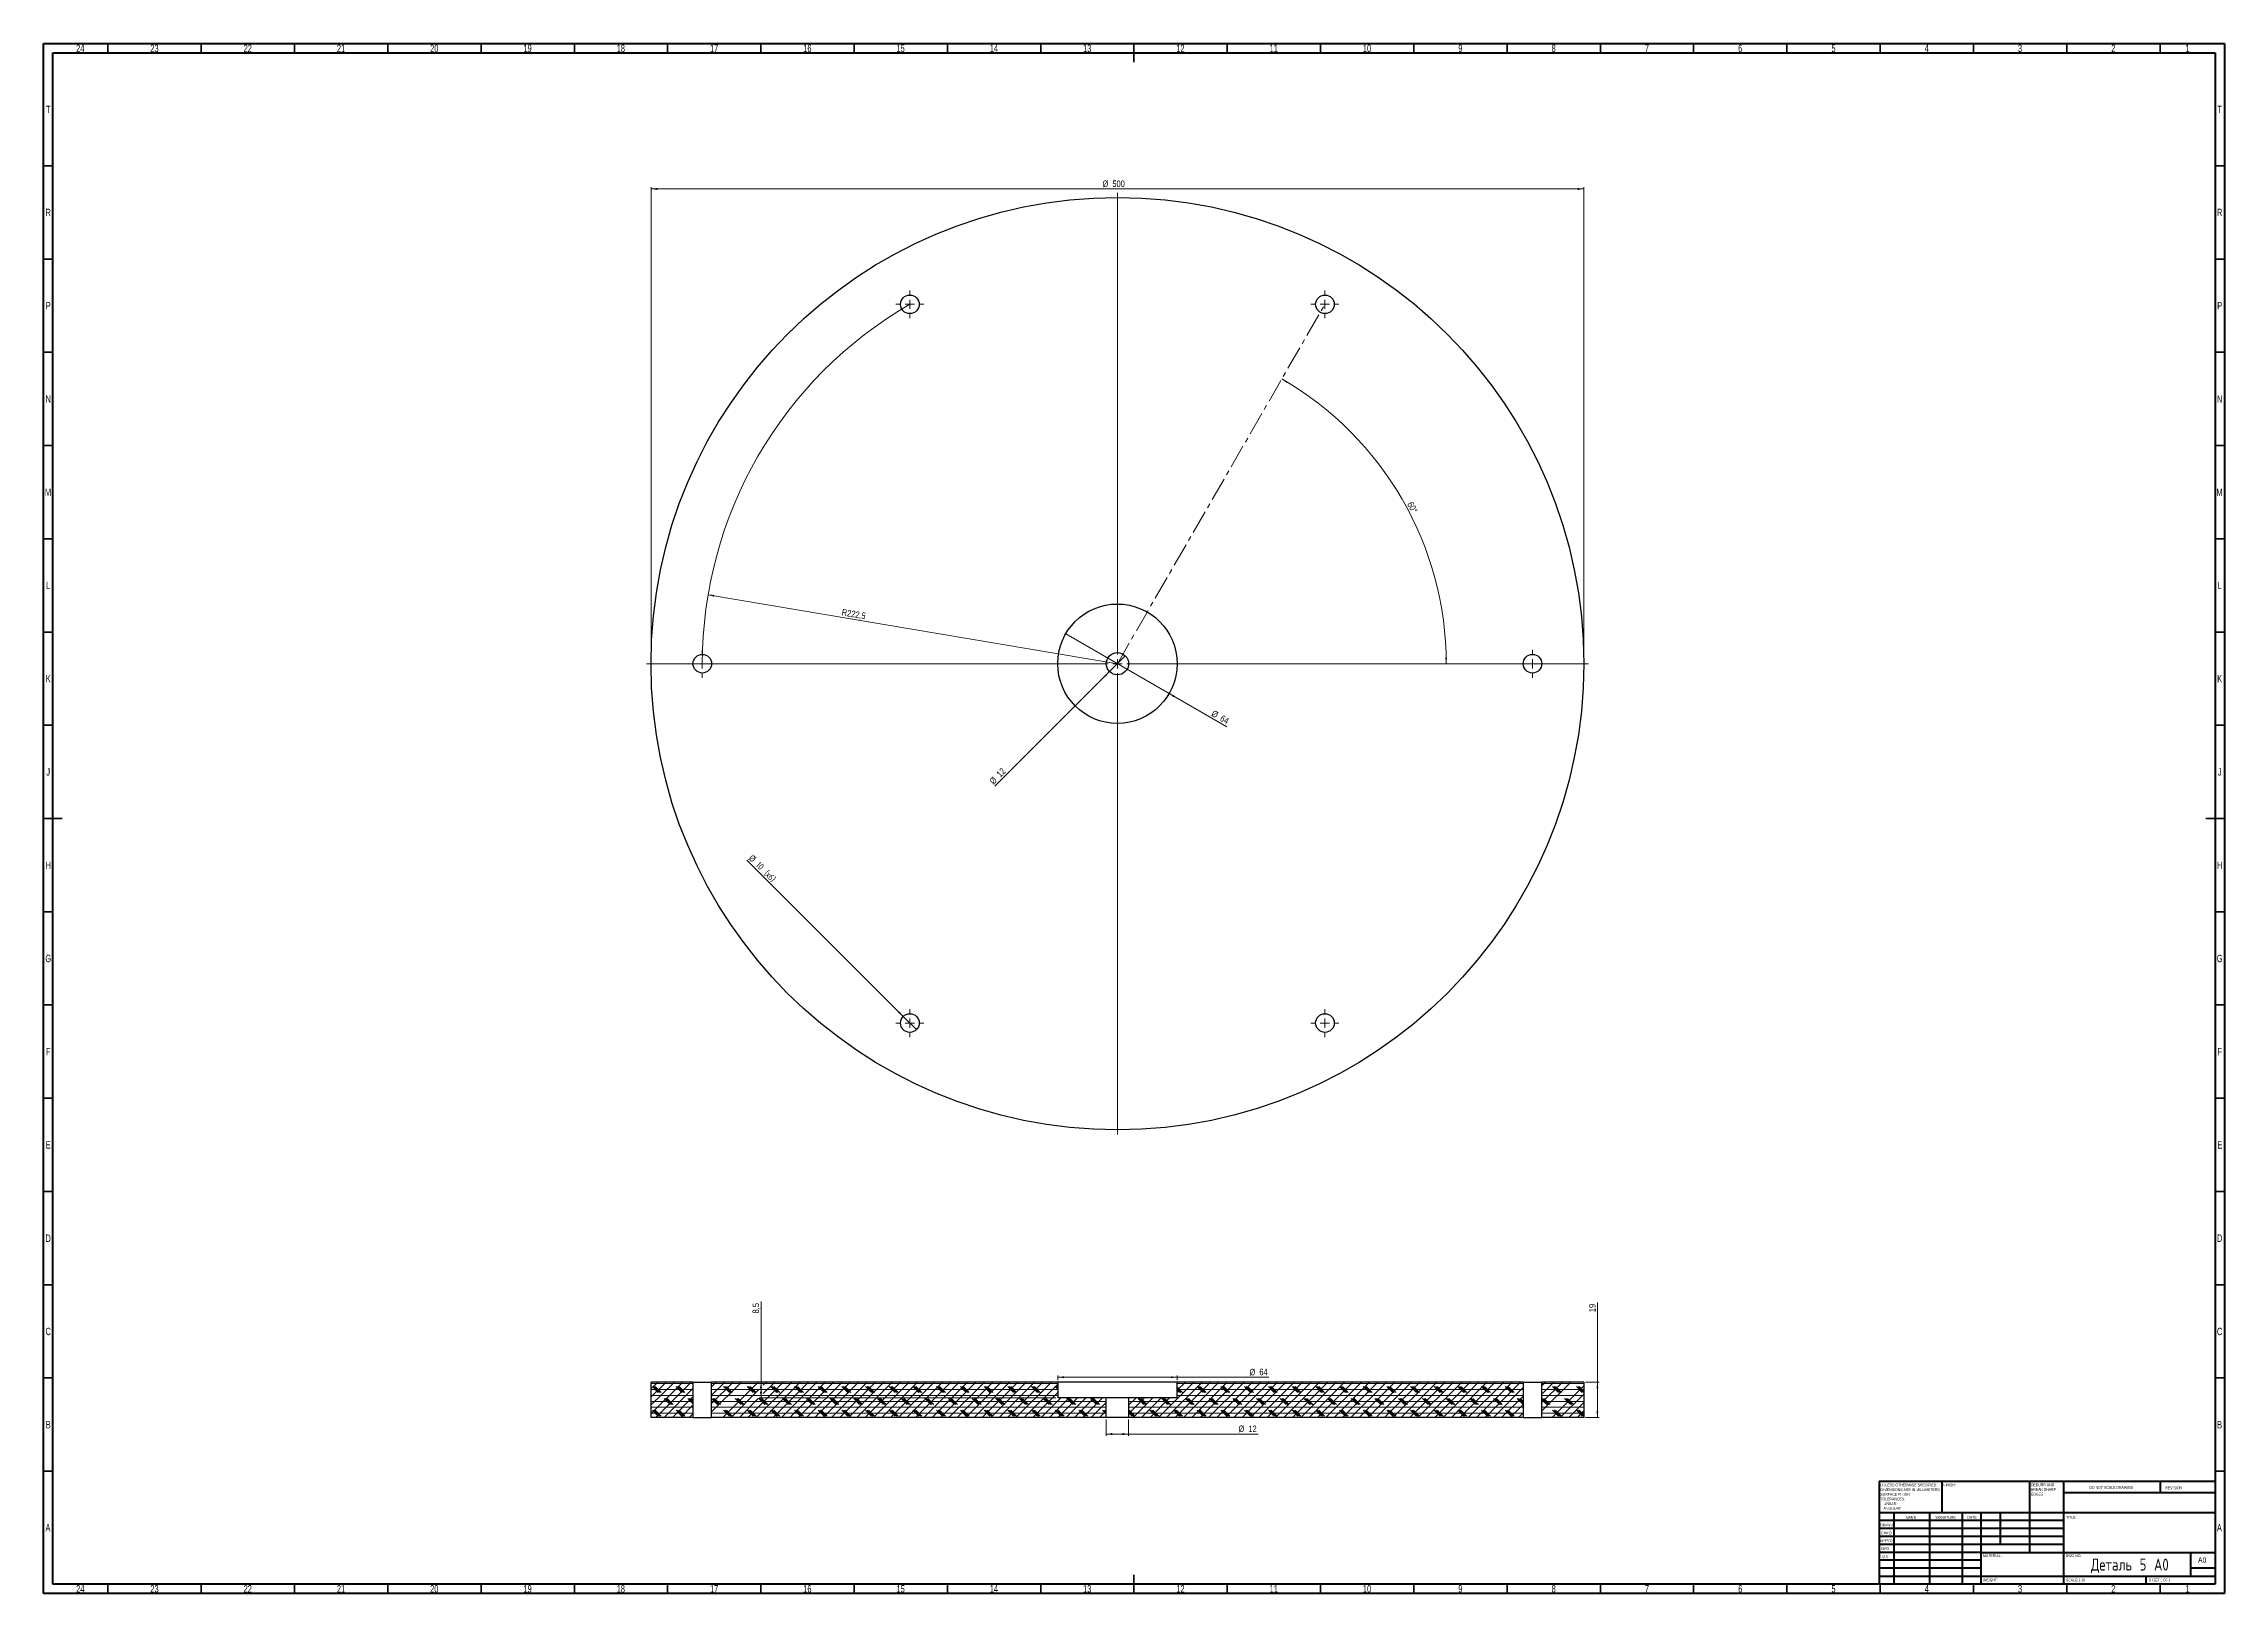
# Model space of a CAD drawing. Header units: millimetres. Extents: x 15 to 1184, y 5 to 836.
import ezdxf

# ---------------------------------------------------------------- set-up
doc = ezdxf.new("R2010")
doc.units = ezdxf.units.MM
doc.linetypes.add('CENTERX2', pattern=[20.32, 12.7, -2.54, 2.54, -2.54])
doc.styles.add('SLDTEXTSTYLE0', font='TXT', dxfattribs={"width": 0.75})
doc.styles.add('SLDTEXTSTYLE1', font='TXT', dxfattribs={"width": 0.686449})
doc.styles.add('SLDTEXTSTYLE2', font='TXT', dxfattribs={"width": 0.6875})
doc.styles.add('SLDTEXTSTYLE3', font='TXT', dxfattribs={"width": 0.75, "bigfont": 'bigfont'})
doc.dimstyles.new('SLDDIMSTYLE0', dxfattribs={"dimtxt": 3.5, "dimasz": 3.302, "dimexe": 0, "dimexo": 0.0625, "dimgap": 0.875, "dimtad": 1, "dimdec": 1, "dimrnd": 1e-09, "dimzin": 12, "dimdsep": 46, "dimtxsty": 'SLDTEXTSTYLE0', "dimsah": 1, "dimcen": 0, "dimadec": 0, "dimazin": 3, "dimtfac": 1, "dimtdec": 1, "dimtofl": 0, "dimtmove": 0, "dimatfit": 3, "dimfxl": 1, "dimfrac": 2, "dimtolj": 1, "dimtzin": 12, "dimarcsym": 0})
doc.dimstyles.new('SLDDIMSTYLE1', dxfattribs={"dimtxt": 3.5, "dimasz": 3.302, "dimexe": 0, "dimexo": 0.0625, "dimgap": 0.875, "dimtad": 1, "dimdec": 4, "dimzin": 12, "dimdsep": 46, "dimtxsty": 'SLDTEXTSTYLE0', "dimsah": 1, "dimcen": 0.09, "dimazin": 3, "dimtfac": 1, "dimtofl": 0, "dimtmove": 0, "dimatfit": 3, "dimfxl": 1, "dimfrac": 2, "dimtolj": 1, "dimtzin": 12, "dimarcsym": 0})
doc.dimstyles.new('SLDDIMSTYLE2', dxfattribs={"dimtxt": 3.5, "dimasz": 3.302, "dimexe": 0, "dimexo": 0.0625, "dimgap": 0.875, "dimtad": 1, "dimdec": 0, "dimrnd": 1e-09, "dimzin": 12, "dimdsep": 46, "dimtxsty": 'SLDTEXTSTYLE0', "dimblk1": 'NONE', "dimsah": 1, "dimcen": 0, "dimadec": 0, "dimazin": 3, "dimtfac": 1, "dimtdec": 0, "dimtmove": 0, "dimatfit": 3, "dimldrblk": 'NONE', "dimfxl": 1, "dimfrac": 2, "dimtolj": 1, "dimtzin": 12, "dimarcsym": 0})
doc.dimstyles.new('SLDDIMSTYLE3', dxfattribs={"dimtxt": 3.5, "dimasz": 3.302, "dimexe": 0, "dimexo": 0.0625, "dimgap": 0.875, "dimtad": 1, "dimdec": 0, "dimrnd": 1e-09, "dimzin": 12, "dimdsep": 46, "dimtxsty": 'SLDTEXTSTYLE0', "dimsah": 1, "dimcen": 0.09, "dimadec": 0, "dimazin": 3, "dimtfac": 1, "dimtofl": 0, "dimtmove": 0, "dimatfit": 3, "dimfxl": 1, "dimfrac": 2, "dimtolj": 1, "dimtzin": 12, "dimarcsym": 0})
doc.dimstyles.new('SLDDIMSTYLE4', dxfattribs={"dimtxt": 3.5, "dimasz": 3.302, "dimexe": 0, "dimexo": 0.0625, "dimgap": 0.875, "dimtad": 1, "dimdec": 0, "dimrnd": 1e-09, "dimzin": 12, "dimdsep": 46, "dimtxsty": 'SLDTEXTSTYLE0', "dimsah": 1, "dimcen": 0.09, "dimadec": 0, "dimazin": 3, "dimtfac": 1, "dimtdec": 0, "dimtofl": 0, "dimtmove": 0, "dimatfit": 3, "dimfxl": 1, "dimfrac": 2, "dimtolj": 1, "dimtzin": 12, "dimarcsym": 0})
doc.dimstyles.new('SLDDIMSTYLE5', dxfattribs={"dimtxt": 3.5, "dimasz": 3.302, "dimexe": 0, "dimexo": 0.0625, "dimgap": 0.875, "dimtad": 1, "dimdec": 1, "dimrnd": 1e-09, "dimzin": 12, "dimdsep": 46, "dimtxsty": 'SLDTEXTSTYLE0', "dimsah": 1, "dimcen": 0.09, "dimadec": 0, "dimazin": 3, "dimtfac": 1, "dimtdec": 1, "dimtofl": 0, "dimtmove": 0, "dimatfit": 3, "dimfxl": 1, "dimfrac": 2, "dimtolj": 1, "dimtzin": 12, "dimarcsym": 0})
pattern_1 = [(0, (0, 0), (0, 3.175), []), (135, (1.5875, -1.5875), (-6.35, -6.35), [4.49013, -4.49013]), (135, (2.381, -1.5875), (-6.35, -6.35), [4.49013, -4.49013]), (135, (3.175, -1.5875), (-6.35, -6.35), [4.49013, -4.49013])]

# ---------------------------------------------------------------- blocks, each defined once
blk = doc.blocks.new('SW_NOTE_0')
at = {"color": 0, "linetype": 'Continuous', "lineweight": 0, "char_height": 1.5, "attachment_point": 1, "style": 'SLDTEXTSTYLE0'}
for s, insert in [('UNLESS OTHERWISE SPECIFIED:', (0, 1.9)), ('TOLERANCES:', (0, -5.6)), ('DIMENSIONS ARE IN MILLIMETERS', (0, -0.6)), ('SURFACE FINISH:', (0, -3.1)), ('ANGULAR:', (1.7, -10.6)), ('LINEAR:', (1.7, -8.1))]:
    blk.add_mtext(s, dxfattribs=dict(at, insert=insert))
blk = doc.blocks.new('SW_NOTE_0_1')
at = {"color": 0, "linetype": 'Continuous', "lineweight": 0, "char_height": 1.5, "attachment_point": 1, "style": 'SLDTEXTSTYLE0'}
for s, insert in [('DEBURR AND', (0, 1.9)), ('BREAK SHARP', (0, -0.6)), ('EDGES', (0, -3.1))]:
    blk.add_mtext(s, dxfattribs=dict(at, insert=insert))
blk = doc.blocks.new('_D')
at = {"color": 7, "linetype": 'Continuous', "lineweight": 0}
blk.add_line((371.2, 540.5), (590.6, 503.5), dxfattribs=at)
at = {"color": 7, "linetype": 'Continuous', "lineweight": 18}
blk.add_solid([(371.2, 540.5), (374.4, 539.4), (374.5, 540.4)], dxfattribs=at)
at = {"color": 7, "linetype": 'Continuous', "lineweight": 18, "insert": (443.2, 532.9), "char_height": 3.5, "attachment_point": 1, "rotation": 350.4347, "style": 'SLDTEXTSTYLE0'}
blk.add_mtext('R222,5', dxfattribs=at)
blk = doc.blocks.new('_D_1')
at = {"color": 7, "linetype": 'Continuous', "lineweight": 18}
blk.add_arc((590.6, 503.5), 176.3, 0, 60, dxfattribs=at)
for points in [[(678.7, 656.2), (681.3, 654), (681.8, 654.9)], [(766.9, 503.5), (767.3, 506.8), (766.3, 506.8)]]:
    blk.add_solid(points, dxfattribs=at)
at = {"color": 7, "linetype": 'Continuous', "lineweight": 18, "insert": (748.9, 590.8), "char_height": 3.5, "attachment_point": 1, "rotation": 297.7568, "style": 'SLDTEXTSTYLE0'}
blk.add_mtext('60°', dxfattribs=at)
blk = doc.blocks.new('_D_2')
at = {"color": 7, "linetype": 'Continuous', "lineweight": 0}
for q in [(562.9, 519.5), (649.2, 469.7)]:
    blk.add_line((618.3, 487.5), q, dxfattribs=at)
at = {"color": 7, "linetype": 'Continuous', "lineweight": 18}
blk.add_solid([(618.3, 487.5), (620.9, 485.4), (621.4, 486.3)], dxfattribs=at)
at = {"color": 7, "linetype": 'Continuous', "lineweight": 18, "char_height": 3.5, "attachment_point": 1, "rotation": 330, "style": 'SLDTEXTSTYLE0'}
for s, insert in [('%%c', (642.4, 478.8)), ('64', (647, 476.2))]:
    blk.add_mtext(s, dxfattribs=dict(at, insert=insert))
blk = doc.blocks.new('_None')
blk = doc.blocks.new('_D_3')
at = {"color": 7, "linetype": 'Continuous', "lineweight": 0}
for p, q in [((340.6, 504.5), (340.6, 759.1)), ((340.6, 758.1), (840.6, 758.1)), ((840.6, 504.5), (840.6, 759.1))]:
    blk.add_line(p, q, dxfattribs=at)
at = {"color": 7, "linetype": 'Continuous', "lineweight": 18}
for points in [[(340.6, 758.1), (343.9, 757.5), (343.9, 758.6)], [(840.6, 758.1), (837.3, 758.6), (837.3, 757.5)]]:
    blk.add_solid(points, dxfattribs=at)
at = {"color": 7, "linetype": 'Continuous', "lineweight": 18, "char_height": 3.5, "attachment_point": 1, "style": 'SLDTEXTSTYLE0'}
for s, insert in [('%%c', (582.6, 762.6)), ('500', (587.9, 762.6))]:
    blk.add_mtext(s, dxfattribs=dict(at, insert=insert))
blk = doc.blocks.new('_D_4')
at = {"color": 7, "linetype": 'Continuous', "lineweight": 0}
for q in [(594.8, 507.7), (524.9, 437.8)]:
    blk.add_line((586.4, 499.3), q, dxfattribs=at)
at = {"color": 7, "linetype": 'Continuous', "lineweight": 18}
blk.add_solid([(586.4, 499.3), (583.7, 497.3), (584.4, 496.6)], dxfattribs=at)
at = {"color": 7, "linetype": 'Continuous', "lineweight": 18, "char_height": 3.5, "attachment_point": 1, "rotation": 45, "style": 'SLDTEXTSTYLE0'}
for s, insert in [('12', (525.4, 444.8)), ('%%c', (521.7, 441))]:
    blk.add_mtext(s, dxfattribs=dict(at, insert=insert))
blk = doc.blocks.new('_D_5')
at = {"color": 7, "linetype": 'Continuous', "lineweight": 0}
for q in [(391.9, 398.2), (482.9, 307.3)]:
    blk.add_line((475.8, 314.4), q, dxfattribs=at)
at = {"color": 7, "linetype": 'Continuous', "lineweight": 18}
blk.add_solid([(475.8, 314.4), (473.8, 317), (473.1, 316.3)], dxfattribs=at)
at = {"color": 7, "linetype": 'Continuous', "lineweight": 18, "char_height": 3.5, "attachment_point": 1, "rotation": 315}
for s, insert, style in [('%%c', (395.1, 401.4), 'SLDTEXTSTYLE0'), ('10 (х6)', (398.9, 397.7), 'SLDTEXTSTYLE3')]:
    blk.add_mtext(s, dxfattribs=dict(at, insert=insert, style=style))
blk = doc.blocks.new('SW_CENTERMARKSYMBOL_0')
at = {"color": 0, "linetype": 'Continuous', "lineweight": 18}
for p, q in [((0, 5), (0, 252.5)), ((-5, 0), (-252.5, 0)), ((0, 0), (-2.5, 0)), ((0, 0), (0, 2.5)), ((0, 0), (0, -2.5)), ((0, 0), (2.5, 0)), ((5, 0), (252.5, 0)), ((0, -5), (0, -252.5))]:
    blk.add_line(p, q, dxfattribs=at)
blk = doc.blocks.new('SW_CENTERMARKSYMBOL_1')
at = {"color": 0, "linetype": 'Continuous', "lineweight": 18}
for p, q in [((-5, 0), (-7.5, 0)), ((0, 0), (-2.5, 0)), ((0, 5), (0, 7.5)), ((0, 0), (0, 2.5)), ((0, 0), (0, -2.5)), ((0, 0), (2.5, 0)), ((5, 0), (7.5, 0)), ((0, -5), (0, -7.5))]:
    blk.add_line(p, q, dxfattribs=at)
blk = doc.blocks.new('SW_CENTERMARKSYMBOL_2')
at = {"color": 0, "linetype": 'Continuous', "lineweight": 18}
for p, q in [((-5, 0), (-7.5, 0)), ((0, 0), (-2.5, 0)), ((0, 5), (0, 7.5)), ((0, 0), (0, 2.5)), ((0, 0), (0, -2.5)), ((0, 0), (2.5, 0)), ((5, 0), (7.5, 0)), ((0, -5), (0, -7.5))]:
    blk.add_line(p, q, dxfattribs=at)
blk = doc.blocks.new('SW_CENTERMARKSYMBOL_3')
at = {"color": 0, "linetype": 'Continuous', "lineweight": 18}
for p, q in [((-5, 0), (-7.5, 0)), ((0, 0), (-2.5, 0)), ((0, 5), (0, 7.5)), ((0, 0), (0, 2.5)), ((0, 0), (0, -2.5)), ((0, 0), (2.5, 0)), ((5, 0), (7.5, 0)), ((0, -5), (0, -7.5))]:
    blk.add_line(p, q, dxfattribs=at)
blk = doc.blocks.new('SW_CENTERMARKSYMBOL_4')
at = {"color": 0, "linetype": 'Continuous', "lineweight": 18}
for p, q in [((-5, 0), (-7.5, 0)), ((0, 0), (-2.5, 0)), ((0, 5), (0, 7.5)), ((0, 0), (0, 2.5)), ((0, 0), (0, -2.5)), ((0, 0), (2.5, 0)), ((5, 0), (7.5, 0)), ((0, -5), (0, -7.5))]:
    blk.add_line(p, q, dxfattribs=at)
blk = doc.blocks.new('SW_CENTERMARKSYMBOL_5')
at = {"color": 0, "linetype": 'Continuous', "lineweight": 18}
for p, q in [((-5, 0), (-7.5, 0)), ((0, 0), (-2.5, 0)), ((0, 5), (0, 7.5)), ((0, 0), (0, 2.5)), ((0, 0), (0, -2.5)), ((0, 0), (2.5, 0)), ((5, 0), (7.5, 0)), ((0, -5), (0, -7.5))]:
    blk.add_line(p, q, dxfattribs=at)
blk = doc.blocks.new('SW_CENTERMARKSYMBOL_6')
at = {"color": 0, "linetype": 'Continuous', "lineweight": 18}
for p, q in [((-5, 0), (-7.5, 0)), ((0, 0), (-2.5, 0)), ((0, 5), (0, 7.5)), ((0, 0), (0, 2.5)), ((0, 0), (0, -2.5)), ((0, 0), (2.5, 0)), ((5, 0), (7.5, 0)), ((0, -5), (0, -7.5))]:
    blk.add_line(p, q, dxfattribs=at)
blk = doc.blocks.new('SW_HATCH_0')
at = {"color": 0, "linetype": 'Continuous', "lineweight": 0}
for p, q in [((0, 0), (-3.6, -3.6)), ((4.5, 0), (-3.6, -8.1)), ((9, 0), (-3.6, -12.5)), ((13.5, 0), (-3.6, -17)), ((18, 0), (-1, -19)), ((18.9, -3.5), (3.5, -19)), ((18.9, -8), (7.9, -19)), ((18.9, -12.5), (12.4, -19)), ((18.9, -17), (16.9, -19))]:
    blk.add_line(p, q, dxfattribs=at)
blk = doc.blocks.new('SW_HATCH_1')
at = {"color": 0, "linetype": 'Continuous', "lineweight": 0}
for p, q in [((0, 0), (-2.5, -2.5)), ((4.5, 0), (-2.5, -7)), ((9, 0), (-2.5, -11.5)), ((13.5, 0), (-2.5, -16)), ((22.5, 0), (3.5, -19)), ((35.9, 0), (16.9, -19)), ((40.4, 0), (21.4, -19)), ((26.9, 0), (25.2, -1.7)), ((31.4, 0), (25.2, -6.2)), ((44.9, 0), (25.9, -19)), ((49.4, 0), (30.4, -19)), ((53.9, 0), (34.9, -19)), ((58.4, 0), (39.4, -19)), ((62.9, 0), (43.9, -19)), ((67.4, 0), (48.4, -19)), ((71.8, 0), (52.8, -19)), ((76.3, 0), (57.3, -19)), ((80.8, 0), (61.8, -19)), ((85.3, 0), (66.3, -19)), ((89.8, 0), (70.8, -19)), ((94.3, 0), (75.3, -19)), ((98.8, 0), (79.8, -19)), ((103.3, 0), (84.3, -19)), ((107.8, 0), (88.8, -19)), ((112.3, 0), (93.3, -19)), ((116.7, 0), (97.7, -19)), ((121.2, 0), (102.2, -19)), ((125.7, 0), (106.7, -19)), ((130.2, 0), (111.2, -19)), ((134.7, 0), (115.7, -19)), ((139.2, 0), (120.2, -19)), ((143.7, 0), (124.7, -19)), ((148.2, 0), (129.2, -19)), ((152.7, 0), (133.7, -19)), ((157.2, 0), (138.2, -19)), ((161.6, 0), (142.6, -19)), ((166.1, 0), (147.1, -19)), ((170.6, 0), (151.6, -19)), ((175.1, 0), (156.1, -19)), ((179.6, 0), (160.6, -19)), ((22.7, -4.2), (7.9, -19)), ((22.7, -8.7), (12.4, -19)), ((183, -1.1), (165.1, -19)), ((183, -5.6), (169.6, -19)), ((184.6, -8.5), (174.1, -19)), ((189.1, -8.5), (178.6, -19)), ((193.6, -8.5), (183.1, -19)), ((198, -8.5), (187.5, -19)), ((202.5, -8.5), (192, -19)), ((207, -8.5), (196.5, -19)), ((209, -11), (201, -19)), ((209, -15.5), (205.5, -19))]:
    blk.add_line(p, q, dxfattribs=at)
blk = doc.blocks.new('SW_HATCH_2')
at = {"color": 0, "linetype": 'Continuous', "lineweight": 0}
for p, q in [((0, 0), (-4, -4)), ((4.5, 0), (-4, -8.5)), ((9, 0), (-1.5, -10.5)), ((13.5, 0), (3, -10.5)), ((18, 0), (7.5, -10.5)), ((31, 8.5), (12, -10.5)), ((35.4, 8.5), (16.4, -10.5)), ((39.9, 8.5), (20.9, -10.5)), ((26.5, 8.5), (22, 4.1)), ((44.4, 8.5), (25.4, -10.5)), ((48.9, 8.5), (29.9, -10.5)), ((53.4, 8.5), (34.4, -10.5)), ((57.9, 8.5), (38.9, -10.5)), ((62.4, 8.5), (43.4, -10.5)), ((66.9, 8.5), (47.9, -10.5)), ((71.4, 8.5), (52.4, -10.5)), ((75.9, 8.5), (56.9, -10.5)), ((80.3, 8.5), (61.3, -10.5)), ((84.8, 8.5), (65.8, -10.5)), ((89.3, 8.5), (70.3, -10.5)), ((93.8, 8.5), (74.8, -10.5)), ((98.3, 8.5), (79.3, -10.5)), ((102.8, 8.5), (83.8, -10.5)), ((107.3, 8.5), (88.3, -10.5)), ((111.8, 8.5), (92.8, -10.5)), ((116.3, 8.5), (97.3, -10.5)), ((120.8, 8.5), (101.8, -10.5)), ((125.2, 8.5), (106.2, -10.5)), ((129.7, 8.5), (110.7, -10.5)), ((134.2, 8.5), (115.2, -10.5)), ((138.7, 8.5), (119.7, -10.5)), ((143.2, 8.5), (124.2, -10.5)), ((147.7, 8.5), (128.7, -10.5)), ((152.2, 8.5), (133.2, -10.5)), ((156.7, 8.5), (137.7, -10.5)), ((161.2, 8.5), (142.2, -10.5)), ((165.7, 8.5), (146.7, -10.5)), ((170.1, 8.5), (151.1, -10.5)), ((174.6, 8.5), (155.6, -10.5)), ((179.1, 8.5), (160.1, -10.5)), ((183.6, 8.5), (164.6, -10.5)), ((188.1, 8.5), (169.1, -10.5)), ((192.6, 8.5), (173.6, -10.5)), ((197.1, 8.5), (178.1, -10.5)), ((201.6, 8.5), (182.6, -10.5)), ((206.1, 8.5), (187.1, -10.5)), ((207.5, 5.5), (191.6, -10.5)), ((207.5, 1), (196, -10.5)), ((207.5, -3.5), (200.5, -10.5)), ((207.5, -8), (205, -10.5))]:
    blk.add_line(p, q, dxfattribs=at)
blk = doc.blocks.new('SW_HATCH_3')
at = {"color": 0, "linetype": 'Continuous', "lineweight": 0}
for p, q in [((0, 0), (-2, -2)), ((4.5, 0), (-2, -6.5)), ((9, 0), (-2, -11)), ((13.5, 0), (-2, -15.5)), ((20.5, -2), (3.5, -19)), ((20.5, -6.5), (7.9, -19)), ((20.5, -10.9), (12.4, -19)), ((20.5, -15.4), (16.9, -19))]:
    blk.add_line(p, q, dxfattribs=at)
blk = doc.blocks.new('_D_6')
at = {"color": 7, "linetype": 'Continuous', "lineweight": 0}
for p, q in [((847.9, 118.3), (847.9, 160.9)), ((841.6, 118.3), (848.9, 118.3)), ((847.9, 99.3), (847.9, 118.3)), ((841.6, 99.3), (848.9, 99.3))]:
    blk.add_line(p, q, dxfattribs=at)
at = {"color": 7, "linetype": 'Continuous', "lineweight": 18}
for points in [[(847.9, 118.3), (847.4, 115), (848.4, 115)], [(847.9, 99.3), (848.4, 102.6), (847.4, 102.6)]]:
    blk.add_solid(points, dxfattribs=at)
at = {"color": 7, "linetype": 'Continuous', "lineweight": 18, "insert": (843.4, 155.8), "char_height": 3.5, "attachment_point": 1, "rotation": 90, "style": 'SLDTEXTSTYLE0'}
blk.add_mtext('19', dxfattribs=at)
blk = doc.blocks.new('_D_7')
at = {"color": 7, "linetype": 'Continuous', "lineweight": 0}
for p, q in [((399.6, 118.3), (399.6, 161.6)), ((399.6, 118.3), (399.6, 109.8)), ((557.6, 109.8), (398.6, 109.8))]:
    blk.add_line(p, q, dxfattribs=at)
at = {"color": 7, "linetype": 'Continuous', "lineweight": 18}
for points in [[(399.6, 118.3), (399, 115), (400.1, 115)], [(399.6, 109.8), (400.1, 113.1), (399, 113.1)]]:
    blk.add_solid(points, dxfattribs=at)
at = {"color": 7, "linetype": 'Continuous', "lineweight": 18, "insert": (395, 155.1), "char_height": 3.5, "attachment_point": 1, "rotation": 90, "style": 'SLDTEXTSTYLE0'}
blk.add_mtext('8,5', dxfattribs=at)
blk = doc.blocks.new('_D_8')
at = {"color": 7, "linetype": 'Continuous', "lineweight": 0}
for p, q in [((584.6, 98.3), (584.6, 89.4)), ((596.6, 98.3), (596.6, 89.4)), ((584.6, 90.4), (596.6, 90.4)), ((596.6, 90.4), (666, 90.4))]:
    blk.add_line(p, q, dxfattribs=at)
at = {"color": 7, "linetype": 'Continuous', "lineweight": 18}
for points in [[(584.6, 90.4), (587.9, 89.9), (587.9, 91)], [(596.6, 90.4), (593.3, 91), (593.3, 89.9)]]:
    blk.add_solid(points, dxfattribs=at)
at = {"color": 7, "linetype": 'Continuous', "lineweight": 18, "char_height": 3.5, "attachment_point": 1, "style": 'SLDTEXTSTYLE0'}
for s, insert in [('%%c', (655.5, 95)), ('12', (660.8, 95))]:
    blk.add_mtext(s, dxfattribs=dict(at, insert=insert))
blk = doc.blocks.new('_D_9')
at = {"color": 7, "linetype": 'Continuous', "lineweight": 0}
for p, q in [((558.6, 119.3), (558.6, 121.9)), ((622.6, 120.9), (558.6, 120.9)), ((622.6, 119.3), (622.6, 121.9)), ((622.6, 120.9), (671.8, 120.9))]:
    blk.add_line(p, q, dxfattribs=at)
at = {"color": 7, "linetype": 'Continuous', "lineweight": 18}
for points in [[(558.6, 120.9), (561.9, 120.4), (561.9, 121.4)], [(622.6, 120.9), (619.3, 121.4), (619.3, 120.4)]]:
    blk.add_solid(points, dxfattribs=at)
at = {"color": 7, "linetype": 'Continuous', "lineweight": 18, "char_height": 3.5, "attachment_point": 1, "style": 'SLDTEXTSTYLE0'}
for s, insert in [('%%c', (661.4, 125.4)), ('64', (666.7, 125.5))]:
    blk.add_mtext(s, dxfattribs=dict(at, insert=insert))

msp = doc.modelspace()

# ---------------------------------------------------------------- hatches: boundary and pattern name
at = {"linetype": 'Continuous', "lineweight": 18}
h = msp.add_hatch(dxfattribs=at)
h.set_pattern_fill('CORK', style=0)
h.set_pattern_definition(pattern_1)
h.paths.add_polyline_path([(340.60097, 99.34262), (363.10097, 99.34262), (363.10097, 118.34262), (340.60097, 118.34262)], flags=0)
h = msp.add_hatch(dxfattribs=at)
h.set_pattern_fill('CORK', style=0)
h.set_pattern_definition(pattern_1)
h.paths.add_polyline_path([(558.60097, 118.34262), (373.10097, 118.34262), (373.10097, 99.34262), (584.60097, 99.34262), (584.60097, 109.84262), (558.60097, 109.84262)], flags=0)
h = msp.add_hatch(dxfattribs=at)
h.set_pattern_fill('CORK', style=0)
h.set_pattern_definition(pattern_1)
h.paths.add_polyline_path([(622.60097, 109.84262), (596.60097, 109.84262), (596.60097, 99.34262), (808.10097, 99.34262), (808.10097, 118.34262), (622.60097, 118.34262)], flags=0)
h = msp.add_hatch(dxfattribs=at)
h.set_pattern_fill('CORK', style=0)
h.set_pattern_definition(pattern_1)
h.paths.add_polyline_path([(840.60097, 118.34262), (818.10097, 118.34262), (818.10097, 99.34262), (840.60097, 99.34262)], flags=0)

# ---------------------------------------------------------------- linework, layer by layer
at = {"color": 7, "linetype": 'Continuous', "lineweight": 70}
for p, q in [((15, 5), (15, 836)), ((15, 836), (1184, 836)), ((20, 10), (20, 831)), ((20, 831), (1179, 831)), ((1179, 831), (1179, 10)), ((1184, 836), (1184, 5)), ((1184, 5), (15, 5)), ((1179, 10), (20, 10))]:
    msp.add_line(p, q, dxfattribs=at)
at = {"color": 7, "linetype": 'Continuous', "lineweight": 35}
for p, q in [((49.5, 831), (49.5, 836)), ((99.5, 831), (99.5, 836)), ((149.5, 831), (149.5, 836)), ((199.5, 831), (199.5, 836)), ((249.5, 831), (249.5, 836)), ((299.5, 831), (299.5, 836)), ((349.5, 831), (349.5, 836)), ((399.5, 831), (399.5, 836)), ((449.5, 831), (449.5, 836)), ((499.5, 831), (499.5, 836)), ((549.5, 831), (549.5, 836)), ((599.5, 836), (599.5, 826)), ((599.5, 831), (599.5, 836)), ((649.5, 831), (649.5, 836)), ((699.5, 831), (699.5, 836)), ((749.5, 831), (749.5, 836)), ((799.5, 831), (799.5, 836)), ((849.5, 831), (849.5, 836)), ((899.5, 831), (899.5, 836)), ((949.5, 831), (949.5, 836)), ((999.5, 831), (999.5, 836)), ((1049.5, 831), (1049.5, 836)), ((1099.5, 831), (1099.5, 836)), ((1149.5, 831), (1149.5, 836)), ((20, 770.5), (15, 770.5)), ((1179, 770.5), (1184, 770.5)), ((20, 720.5), (15, 720.5)), ((1179, 720.5), (1184, 720.5)), ((20, 670.5), (15, 670.5)), ((1179, 670.5), (1184, 670.5)), ((20, 620.5), (15, 620.5)), ((1179, 620.5), (1184, 620.5)), ((20, 570.5), (15, 570.5)), ((1179, 570.5), (1184, 570.5)), ((20, 520.5), (15, 520.5)), ((1179, 520.5), (1184, 520.5)), ((20, 470.5), (15, 470.5)), ((1179, 470.5), (1184, 470.5)), ((15, 420.5), (25, 420.5)), ((20, 420.5), (15, 420.5)), ((1184, 420.5), (1174, 420.5)), ((1179, 420.5), (1184, 420.5)), ((20, 370.5), (15, 370.5)), ((1179, 370.5), (1184, 370.5)), ((20, 320.5), (15, 320.5)), ((1179, 320.5), (1184, 320.5)), ((20, 270.5), (15, 270.5)), ((1179, 270.5), (1184, 270.5)), ((20, 220.5), (15, 220.5)), ((1179, 220.5), (1184, 220.5)), ((20, 170.5), (15, 170.5)), ((1179, 170.5), (1184, 170.5)), ((20, 120.5), (15, 120.5)), ((1179, 120.5), (1184, 120.5)), ((20, 70.5), (15, 70.5)), ((1179, 70.5), (1184, 70.5)), ((599.5, 5), (599.5, 15)), ((49.5, 10), (49.5, 5)), ((99.5, 10), (99.5, 5)), ((149.5, 10), (149.5, 5)), ((199.5, 10), (199.5, 5)), ((249.5, 10), (249.5, 5)), ((299.5, 10), (299.5, 5)), ((349.5, 10), (349.5, 5)), ((399.5, 10), (399.5, 5)), ((449.5, 10), (449.5, 5)), ((499.5, 10), (499.5, 5)), ((549.5, 10), (549.5, 5)), ((599.5, 10), (599.5, 5)), ((649.5, 10), (649.5, 5)), ((699.5, 10), (699.5, 5)), ((749.5, 10), (749.5, 5)), ((799.5, 10), (799.5, 5)), ((849.5, 10), (849.5, 5)), ((899.5, 10), (899.5, 5)), ((949.5, 10), (949.5, 5)), ((999.5, 10), (999.5, 5)), ((1049.5, 10), (1049.5, 5)), ((1099.5, 10), (1099.5, 5)), ((1149.5, 10), (1149.5, 5))]:
    msp.add_line(p, q, dxfattribs=at)
at = {"color": 7, "linetype": 'CENTERX2', "lineweight": 18}
msp.add_line((590.60097, 503.50597), (701.85097, 696.19662), dxfattribs=at)
at = {"color": 7, "linetype": 'Continuous', "lineweight": 25}
for p, q in [((340.60097, 99.34262), (340.60097, 118.34262)), ((363.10097, 118.34262), (340.60097, 118.34262)), ((363.10097, 118.34262), (363.10097, 99.34262)), ((363.10097, 118.34262), (373.10097, 118.34262)), ((373.10097, 99.34262), (373.10097, 118.34262)), ((558.60097, 118.34262), (373.10097, 118.34262)), ((558.60097, 118.34262), (558.60097, 109.84262)), ((622.60097, 118.34262), (558.60097, 118.34262)), ((622.60097, 109.84262), (622.60097, 118.34262)), ((808.10097, 118.34262), (622.60097, 118.34262)), ((808.10097, 118.34262), (808.10097, 99.34262)), ((808.10097, 118.34262), (818.10097, 118.34262)), ((818.10097, 99.34262), (818.10097, 118.34262)), ((840.60097, 118.34262), (818.10097, 118.34262)), ((840.60097, 118.34262), (840.60097, 99.34262)), ((584.60097, 109.84262), (558.60097, 109.84262)), ((584.60097, 99.34262), (584.60097, 109.84262)), ((596.60097, 109.84262), (584.60097, 109.84262)), ((596.60097, 109.84262), (596.60097, 99.34262)), ((622.60097, 109.84262), (596.60097, 109.84262)), ((363.10097, 99.34262), (340.60097, 99.34262)), ((363.10097, 99.34262), (373.10097, 99.34262)), ((584.60097, 99.34262), (373.10097, 99.34262)), ((596.60097, 99.34262), (584.60097, 99.34262)), ((808.10097, 99.34262), (596.60097, 99.34262)), ((808.10097, 99.34262), (818.10097, 99.34262)), ((840.60097, 99.34262), (818.10097, 99.34262))]:
    msp.add_line(p, q, dxfattribs=at)
at = {"color": 7, "linetype": 'Continuous', "lineweight": 50}
for p, q in [((999, 65.25), (1179, 65.25)), ((999, 65.25), (999, 10)), ((1032.8, 48.25), (1032.8, 65.25)), ((1079.6, 65.25), (1079.6, 27)), ((1097.8, 65.25), (1097.8, 10)), ((1179, 58.875), (1097.8, 58.875)), ((1149.8, 58.875), (1149.8, 65.25)), ((1179, 48.25), (999, 48.25)), ((1006.8, 48.25), (1006.8, 10)), ((1025.99095, 48.25), (1025.99095, 10)), ((1043.39893, 48.25), (1043.39893, 10)), ((1053.6, 10), (1053.6, 48.25)), ((1064, 31.25), (1064, 48.25)), ((1097.8, 44), (999, 44)), ((1097.8, 39.75), (999, 39.75)), ((1097.8, 35.5), (999, 35.5)), ((1097.8, 31.25), (999, 31.25)), ((1053.6, 27), (999, 27)), ((1053.6, 27), (1179, 27)), ((1166, 14.25), (1166, 27)), ((1053.6, 22.74993), (999, 22.74993)), ((1053.6, 18.5), (999, 18.5)), ((999, 14.25), (1179, 14.25)), ((1142, 10), (1142, 14.25)), ((1179, 18.5), (1166, 18.5))]:
    msp.add_line(p, q, dxfattribs=at)
at = {"color": 7, "linetype": 'Continuous', "lineweight": 25}
for centre, radius in [((590.60097, 503.50597), 250), ((479.35097, 696.19662), 5), ((701.85097, 696.19662), 5), ((590.60097, 503.50597), 32), ((368.10097, 503.50597), 5), ((590.60097, 503.50597), 6), ((813.10097, 503.50597), 5), ((479.35097, 310.81532), 5), ((701.85097, 310.81532), 5)]:
    msp.add_circle(centre, radius, dxfattribs=at)
at = {"color": 7, "linetype": 'Continuous', "lineweight": 18}
msp.add_arc((590.60097, 503.50597), 222.5, 120, 180, dxfattribs=at)

# ---------------------------------------------------------------- block references
at = {"color": 7, "linetype": 'Continuous', "lineweight": 0}
for name, p in [('SW_CENTERMARKSYMBOL_0', (590.60097, 503.50597)), ('SW_CENTERMARKSYMBOL_4', (479.35097, 696.19662)), ('SW_CENTERMARKSYMBOL_2', (701.85097, 696.19662)), ('SW_CENTERMARKSYMBOL_5', (368.10097, 503.50597)), ('SW_CENTERMARKSYMBOL_3', (813.10097, 503.50597)), ('SW_CENTERMARKSYMBOL_6', (479.35097, 310.81532)), ('SW_CENTERMARKSYMBOL_1', (701.85097, 310.81532)), ('SW_HATCH_0', (344.16367, 118.34262)), ('SW_HATCH_1', (375.59456, 118.34262)), ('SW_HATCH_2', (600.58122, 109.84262)), ('SW_HATCH_3', (820.11724, 118.34262)), ('SW_NOTE_0', (999.59367, 61.98737)), ('SW_NOTE_0_1', (1080.30922, 62.06949))]:
    msp.add_blockref(name, p, dxfattribs=at)

# ---------------------------------------------------------------- texts
for s, insert, char_height, attachment_point, style in [('24', (34.67007, 835.44183), 3.96875, 2, 'SLDTEXTSTYLE0'), ('23', (74.42007, 835.44183), 3.96875, 2, 'SLDTEXTSTYLE0'), ('22', (124.42007, 835.44183), 3.96875, 2, 'SLDTEXTSTYLE0'), ('21', (174.42007, 835.44183), 3.96875, 2, 'SLDTEXTSTYLE0'), ('20', (224.42007, 835.44183), 3.96875, 2, 'SLDTEXTSTYLE0'), ('19', (274.42007, 835.44183), 3.96875, 2, 'SLDTEXTSTYLE0'), ('18', (324.42007, 835.44183), 3.96875, 2, 'SLDTEXTSTYLE0'), ('17', (374.42007, 835.44183), 3.96875, 2, 'SLDTEXTSTYLE0'), ('16', (424.42007, 835.44183), 3.96875, 2, 'SLDTEXTSTYLE0'), ('15', (474.42007, 835.44183), 3.96875, 2, 'SLDTEXTSTYLE0'), ('14', (524.42007, 835.44183), 3.96875, 2, 'SLDTEXTSTYLE0'), ('13', (574.42007, 835.44183), 3.96875, 2, 'SLDTEXTSTYLE0'), ('12', (624.42007, 835.44183), 3.96875, 2, 'SLDTEXTSTYLE0'), ('11', (674.42007, 835.44183), 3.96875, 2, 'SLDTEXTSTYLE0'), ('10', (724.42007, 835.44183), 3.96875, 2, 'SLDTEXTSTYLE0'), ('9', (774.46004, 835.44183), 3.96875, 2, 'SLDTEXTSTYLE0'), ('8', (824.46004, 835.44183), 3.96875, 2, 'SLDTEXTSTYLE0'), ('7', (874.46004, 835.44183), 3.96875, 2, 'SLDTEXTSTYLE0'), ('6', (924.46004, 835.44183), 3.96875, 2, 'SLDTEXTSTYLE0'), ('5', (974.46004, 835.44183), 3.96875, 2, 'SLDTEXTSTYLE0'), ('4', (1024.46004, 835.44183), 3.96875, 2, 'SLDTEXTSTYLE0'), ('3', (1074.46004, 835.44183), 3.96875, 2, 'SLDTEXTSTYLE0'), ('2', (1124.46004, 835.44183), 3.96875, 2, 'SLDTEXTSTYLE0'), ('1', (1164.21004, 835.44183), 3.96875, 2, 'SLDTEXTSTYLE0'), ('T', (17.48806, 802.69183), 3.96875, 2, 'SLDTEXTSTYLE0'), ('T', (1181.48806, 802.69183), 3.96875, 2, 'SLDTEXTSTYLE0'), ('R', (17.44442, 747.44183), 3.96875, 2, 'SLDTEXTSTYLE0'), ('R', (1181.44442, 747.44183), 3.96875, 2, 'SLDTEXTSTYLE0'), ('P', (17.48484, 697.44183), 3.96875, 2, 'SLDTEXTSTYLE0'), ('P', (1181.48484, 697.44183), 3.96875, 2, 'SLDTEXTSTYLE0'), ('N', (17.46371, 647.44183), 3.96875, 2, 'SLDTEXTSTYLE0'), ('N', (1181.46371, 647.44183), 3.96875, 2, 'SLDTEXTSTYLE0'), ('M', (17.36174, 597.44183), 3.96875, 2, 'SLDTEXTSTYLE0'), ('M', (1181.36174, 597.44183), 3.96875, 2, 'SLDTEXTSTYLE0'), ('L', (17.45452, 547.44183), 3.96875, 2, 'SLDTEXTSTYLE0'), ('L', (1181.45452, 547.44183), 3.96875, 2, 'SLDTEXTSTYLE0'), ('K', (17.48852, 497.44183), 3.96875, 2, 'SLDTEXTSTYLE0'), ('K', (1181.48852, 497.44183), 3.96875, 2, 'SLDTEXTSTYLE0'), ('J', (17.46509, 447.44183), 3.96875, 2, 'SLDTEXTSTYLE0'), ('J', (1181.46509, 447.44183), 3.96875, 2, 'SLDTEXTSTYLE0'), ('H', (17.49035, 397.44183), 3.96875, 2, 'SLDTEXTSTYLE0'), ('H', (1181.49035, 397.44183), 3.96875, 2, 'SLDTEXTSTYLE0'), ('G', (17.48668, 347.44183), 3.96875, 2, 'SLDTEXTSTYLE0'), ('G', (1181.48668, 347.44183), 3.96875, 2, 'SLDTEXTSTYLE0'), ('F', (17.45774, 297.44183), 3.96875, 2, 'SLDTEXTSTYLE0'), ('F', (1181.45774, 297.44183), 3.96875, 2, 'SLDTEXTSTYLE0'), ('E', (17.50781, 247.44183), 3.96875, 2, 'SLDTEXTSTYLE0'), ('E', (1181.50781, 247.44183), 3.96875, 2, 'SLDTEXTSTYLE0'), ('D', (17.45269, 197.44183), 3.96875, 2, 'SLDTEXTSTYLE0'), ('D', (1181.45269, 197.44183), 3.96875, 2, 'SLDTEXTSTYLE0'), ('C', (17.45866, 147.44183), 3.96875, 2, 'SLDTEXTSTYLE0'), ('C', (1181.45866, 147.44183), 3.96875, 2, 'SLDTEXTSTYLE0'), ('B', (17.4706, 97.44183), 3.96875, 2, 'SLDTEXTSTYLE0'), ('B', (1181.4706, 97.44183), 3.96875, 2, 'SLDTEXTSTYLE0'), ('FINISH:', (1033.37129, 63.91927), 1.5, 1, 'SLDTEXTSTYLE0'), ('DO NOT SCALE DRAWING', (1111.61464, 62.53299), 1.5, 1, 'SLDTEXTSTYLE0'), ('REVISION', (1152.32758, 62.33491), 1.5, 1, 'SLDTEXTSTYLE0'), ('A', (17.33969, 42.19183), 3.96875, 2, 'SLDTEXTSTYLE0'), ('DRAWN', (999.64336, 42.38478), 1.5, 1, 'SLDTEXTSTYLE1'), ("CHK'D", (999.93922, 38.16185), 1.5, 1, 'SLDTEXTSTYLE0'), ('NAME', (1013.32224, 46.50148), 1.5, 1, 'SLDTEXTSTYLE0'), ('SIGNATURE', (1029.03359, 46.56176), 1.5, 1, 'SLDTEXTSTYLE0'), ('DATE', (1046.2147, 46.57618), 1.5, 1, 'SLDTEXTSTYLE0'), ('TITLE:', (1099.09016, 46.57618), 1.5, 1, 'SLDTEXTSTYLE0'), ('A', (1181.33969, 42.19183), 3.96875, 2, 'SLDTEXTSTYLE0'), ("APPV'D", (999.40172, 34.06587), 1.5, 1, 'SLDTEXTSTYLE0'), ('MFG', (1000.12401, 29.71578), 1.5, 1, 'SLDTEXTSTYLE0'), ('Q.A', (1000.50904, 25.50466), 1.5, 1, 'SLDTEXTSTYLE0'), ('MATERIAL:', (1054.64586, 25.98606), 1.5, 1, 'SLDTEXTSTYLE0'), ('DWG NO.', (1098.953, 25.98606), 1.5, 1, 'SLDTEXTSTYLE0'), ('Деталь 5 А0', (1133.33342, 23.60691), 6.35, 2, 'SLDTEXTSTYLE3'), ('A0', (1169.87116, 24.40639), 2.910417, 1, 'SLDTEXTSTYLE0'), ('WEIGHT:', (1054.61781, 12.94931), 1.4986, 1, 'SLDTEXTSTYLE0'), ('SCALE:1:10', (1099.07397, 12.90009), 1.5, 1, 'SLDTEXTSTYLE0'), ('SHEET 1 OF 1', (1143.47829, 12.90009), 1.5, 1, 'SLDTEXTSTYLE2'), ('24', (34.67007, 9.44183), 3.96875, 2, 'SLDTEXTSTYLE0'), ('23', (74.42007, 9.44183), 3.96875, 2, 'SLDTEXTSTYLE0'), ('22', (124.42007, 9.44183), 3.96875, 2, 'SLDTEXTSTYLE0'), ('21', (174.42007, 9.44183), 3.96875, 2, 'SLDTEXTSTYLE0'), ('20', (224.42007, 9.44183), 3.96875, 2, 'SLDTEXTSTYLE0'), ('19', (274.42007, 9.44183), 3.96875, 2, 'SLDTEXTSTYLE0'), ('18', (324.42007, 9.44183), 3.96875, 2, 'SLDTEXTSTYLE0'), ('17', (374.42007, 9.44183), 3.96875, 2, 'SLDTEXTSTYLE0'), ('16', (424.42007, 9.44183), 3.96875, 2, 'SLDTEXTSTYLE0'), ('15', (474.42007, 9.44183), 3.96875, 2, 'SLDTEXTSTYLE0'), ('14', (524.42007, 9.44183), 3.96875, 2, 'SLDTEXTSTYLE0'), ('13', (574.42007, 9.44183), 3.96875, 2, 'SLDTEXTSTYLE0'), ('12', (624.42007, 9.44183), 3.96875, 2, 'SLDTEXTSTYLE0'), ('11', (674.42007, 9.44183), 3.96875, 2, 'SLDTEXTSTYLE0'), ('10', (724.42007, 9.44183), 3.96875, 2, 'SLDTEXTSTYLE0'), ('9', (774.46004, 9.44183), 3.96875, 2, 'SLDTEXTSTYLE0'), ('8', (824.46004, 9.44183), 3.96875, 2, 'SLDTEXTSTYLE0'), ('7', (874.46004, 9.44183), 3.96875, 2, 'SLDTEXTSTYLE0'), ('6', (924.46004, 9.44183), 3.96875, 2, 'SLDTEXTSTYLE0'), ('5', (974.46004, 9.44183), 3.96875, 2, 'SLDTEXTSTYLE0'), ('4', (1024.46004, 9.44183), 3.96875, 2, 'SLDTEXTSTYLE0'), ('3', (1074.46004, 9.44183), 3.96875, 2, 'SLDTEXTSTYLE0'), ('2', (1124.46004, 9.44183), 3.96875, 2, 'SLDTEXTSTYLE0'), ('1', (1164.21004, 9.44183), 3.96875, 2, 'SLDTEXTSTYLE0')]:
    msp.add_mtext(s, dxfattribs=dict(at, insert=insert, char_height=char_height, attachment_point=attachment_point, style=style))

# ---------------------------------------------------------------- dimensions: what is measured, and where the dimension line sits
at = {"color": 7, "linetype": 'Continuous', "lineweight": 18}
for base, p1, p2, dimstyle, picture, middle in [((840.60097, 758.05213), (340.60097, 503.50597), (840.60097, 503.50597), 'SLDDIMSTYLE3', '_D_3', (589.11897, 758.05213)), ((558.60097, 120.9065), (622.60097, 118.34262), (558.60097, 118.34262), 'SLDDIMSTYLE4', '_D_9', (666.62055, 120.9065)), ((596.60097, 90.44823), (584.60097, 99.34262), (596.60097, 99.34262), 'SLDDIMSTYLE3', '_D_8', (660.76466, 90.44823))]:
    dim = msp.add_linear_dim(base=base, p1=p1, p2=p2, text='%%c<>', dimstyle=dimstyle, dxfattribs=at)
    dim.commit()
    dim.dimension.update_dxf_attribs({"geometry": picture, "text_midpoint": middle, "dimtype": 160})
dim = msp.add_angular_dim_2l(base=(743.25267, 591.63948), line1=((843.10097, 503.50597), (338.10097, 503.50597)), line2=((590.60097, 503.50597), (701.85097, 696.19662)), dimstyle='SLDDIMSTYLE1', dxfattribs=at)
dim.commit()
dim.dimension.update_dxf_attribs({"geometry": '_D_1', "text_midpoint": (746.5853, 585.59706), "dimtype": 162})
dim = msp.add_radius_dim(center=(590.60097, 503.50597), mpoint=(371.19442, 540.47916), dimstyle='SLDDIMSTYLE0', dxfattribs=at)
dim.commit()
dim.dimension.update_dxf_attribs({"geometry": '_D', "text_midpoint": (449.55836, 527.27371), "dimtype": 164})
for p1, p2, picture, middle in [((562.88815, 519.50597), (618.31378, 487.50597), '_D_2', (644.7217, 472.25937)), ((594.84361, 507.74861), (586.35833, 499.26333), '_D_4', (528.57254, 441.47754)), ((482.8865, 307.27979), (475.81543, 314.35085), '_D_5', (398.97681, 391.18949))]:
    dim = msp.add_diameter_dim_2p(p1=p1, p2=p2, dimstyle='SLDDIMSTYLE2', dxfattribs=at)
    dim.commit()
    dim.dimension.update_dxf_attribs({"geometry": picture, "text_midpoint": middle, "dimtype": 163})
for base, p1, p2, dimstyle, picture, middle in [((399.55617, 109.84262), (373.10097, 118.34262), (558.60097, 109.84262), 'SLDDIMSTYLE5', '_D_7', (399.55617, 158.34262)), ((847.92403, 118.34262), (840.60097, 99.34262), (840.60097, 118.34262), 'SLDDIMSTYLE4', '_D_6', (847.92403, 158.34262))]:
    dim = msp.add_linear_dim(base=base, p1=p1, p2=p2, angle=90, dimstyle=dimstyle, dxfattribs=at)
    dim.commit()
    dim.dimension.update_dxf_attribs({"geometry": picture, "text_midpoint": middle, "dimtype": 160})

doc.saveas('drawing.dxf')
